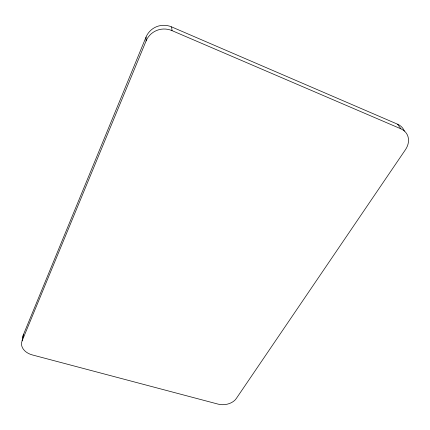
<?xml version="1.0" encoding="UTF-8"?>
<svg xmlns="http://www.w3.org/2000/svg" width="430" height="430" viewBox="0 0 430 430"><rect width="100%" height="100%" fill="white"/><g stroke="black" fill="none" stroke-linecap="round" stroke-linejoin="round"><path stroke-width="0.64" d="M397.626 124.232L400.867 128.812A18.415 14.781 -31.7 0 1 405.447 149.699L236.242 398.588A13.712 9.449 -7.1 0 1 218.139 404.135L32.368 354.938A15.238 10.927 6 0 1 22.107 340.845L23.387 334.723L146.049 37.071A19.334 19.022 11.2 0 1 171.608 26.891L397.626 124.232A18.184 14.668 -32.1 0 1 404.367 131.059M22.107 340.845L146.098 40.925L146.049 37.071M146.098 40.925A19.597 19.226 8.4 0 1 172.016 30.627L400.867 128.812M171.608 26.891L172.016 30.627M22.785 337.518A15.077 10.884 6.2 0 1 23.387 334.723"/></g></svg>
